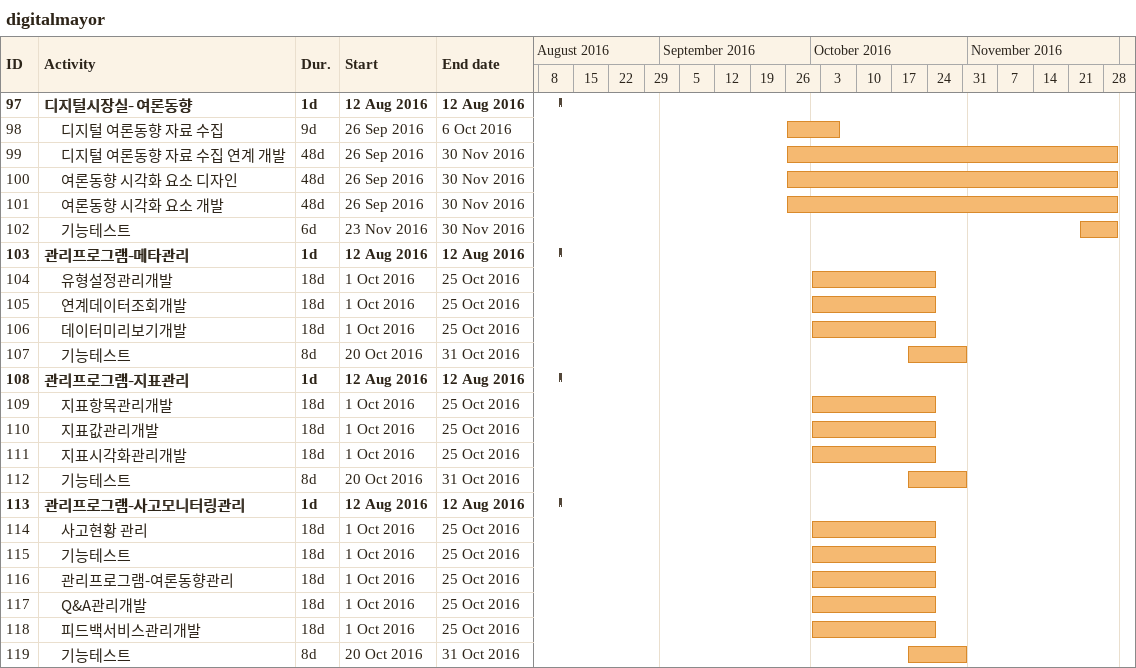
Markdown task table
digitalmayor

| ID | Level | Task | Duration | Start | Finish |
|---|---|---|---|---|---|
| 97 | 1 | **디지털시장실- 여론동향** | 1d | 2016-08-12 | 2016-08-12 |
| 98 | 2 | 디지털 여론동향 자료 수집 | 9d | 2016-09-26 | 2016-10-06 |
| 99 | 2 | 디지털 여론동향 자료 수집 연계 개발 | 48d | 2016-09-26 | 2016-11-30 |
| 100 | 2 | 여론동향 시각화 요소 디자인 | 48d | 2016-09-26 | 2016-11-30 |
| 101 | 2 | 여론동향 시각화 요소 개발 | 48d | 2016-09-26 | 2016-11-30 |
| 102 | 2 | 기능테스트 | 6d | 2016-11-23 | 2016-11-30 |
| 103 | 1 | **관리프로그램-메타관리** | 1d | 2016-08-12 | 2016-08-12 |
| 104 | 2 | 유형설정관리개발 | 18d | 2016-10-01 | 2016-10-25 |
| 105 | 2 | 연계데이터조회개발 | 18d | 2016-10-01 | 2016-10-25 |
| 106 | 2 | 데이터미리보기개발 | 18d | 2016-10-01 | 2016-10-25 |
| 107 | 2 | 기능테스트 | 8d | 2016-10-20 | 2016-10-31 |
| 108 | 1 | **관리프로그램-지표관리** | 1d | 2016-08-12 | 2016-08-12 |
| 109 | 2 | 지표항목관리개발 | 18d | 2016-10-01 | 2016-10-25 |
| 110 | 2 | 지표값관리개발 | 18d | 2016-10-01 | 2016-10-25 |
| 111 | 2 | 지표시각화관리개발 | 18d | 2016-10-01 | 2016-10-25 |
| 112 | 2 | 기능테스트 | 8d | 2016-10-20 | 2016-10-31 |
| 113 | 1 | **관리프로그램-사고모니터링관리** | 1d | 2016-08-12 | 2016-08-12 |
| 114 | 2 | 사고현황 관리 | 18d | 2016-10-01 | 2016-10-25 |
| 115 | 2 | 기능테스트 | 18d | 2016-10-01 | 2016-10-25 |
| 116 | 2 | 관리프로그램-여론동향관리 | 18d | 2016-10-01 | 2016-10-25 |
| 117 | 2 | Q&A관리개발 | 18d | 2016-10-01 | 2016-10-25 |
| 118 | 2 | 피드백서비스관리개발 | 18d | 2016-10-01 | 2016-10-25 |
| 119 | 2 | 기능테스트 | 8d | 2016-10-20 | 2016-10-31 |
